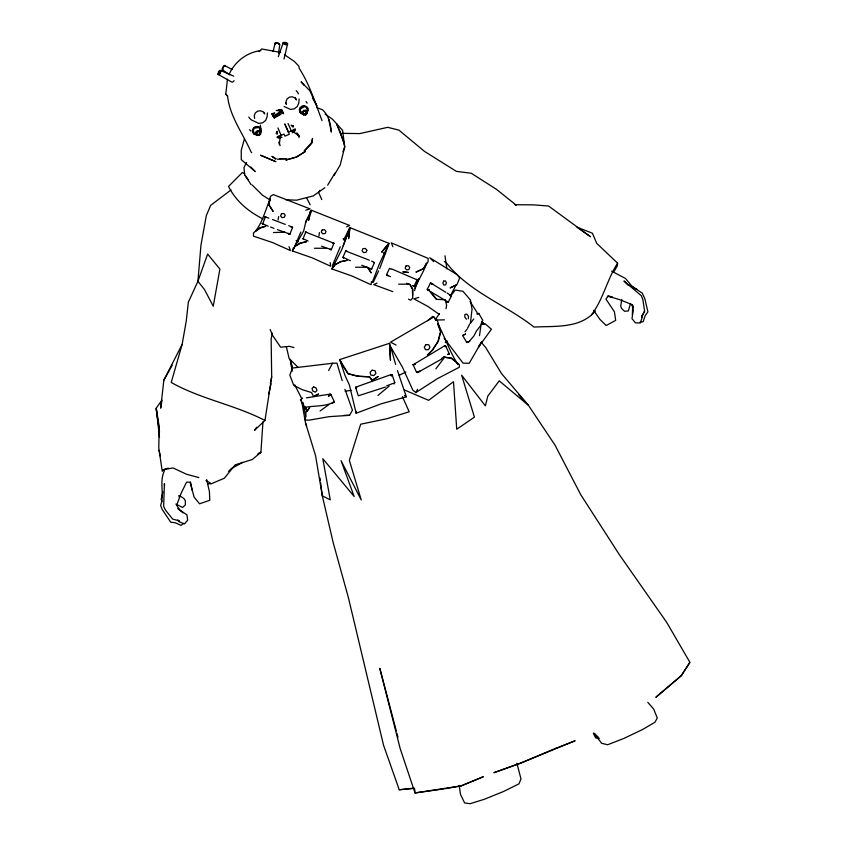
<?xml version="1.0" encoding="UTF-8"?>
<svg xmlns="http://www.w3.org/2000/svg" width="846" height="846" viewBox="0 0 846 846"><rect width="100%" height="100%" fill="white"/><g stroke="black" fill="none" stroke-linecap="round" stroke-linejoin="round"><path stroke-width="1.27" d="M229.826 74.85L222.53 69.922L222.551 67.966L224.581 65.47L224.581 66.432L224.581 65.47L232.248 69.605M224.581 65.47L222.551 67.966L222.53 69.922M280.692 114.4L275.563 114.485L275.986 115.31L274.125 116.547L273.385 116.494L271.915 113.808L274.633 112.909L272.666 114.612L274.263 117.954L280.692 114.4L280.195 113.311L279.793 112.465L273.702 115.754L272.666 114.612L274.263 117.954L275.986 115.31L282.776 112.18L281.602 109.642L276.282 110.519L282.226 111.048M397.461 370.569L406.313 396.827L381.112 403.838L356.155 413.239L356.251 411.304M255.873 134.186L255.968 132.283L257.321 130.834L259.288 130.823L260.737 132.039L260.642 133.932L259.288 135.392L257.321 135.402L255.873 134.186L257.66 131.638L258.95 131.627L260.642 133.932L259.828 133.647L257.321 135.402L255.968 132.283L257.66 131.638L257.321 130.834L258.95 131.627L259.288 130.823L259.881 132.41L259.288 135.392L256.719 133.805M302.276 113.724L302.371 111.831L303.725 110.382L305.692 110.371L307.14 111.587L307.045 113.48L305.692 114.929L303.725 114.94L302.276 113.724L303.122 113.353L303.725 110.382L304.063 111.175L303.185 112.127L302.371 111.831L303.725 114.94L304.063 114.147L307.045 113.48L305.692 110.371L304.063 111.175L306.284 111.958L305.692 114.929L303.122 113.353M468.314 318.805L468.462 316.203L466.759 314.056L464.93 314.5L464.782 317.091L466.484 319.238M262.979 421.668L260.906 452.324L252.245 459.537L235.167 464.845L224.37 478.202L211.109 483.849L207.704 483.711M341.847 133.34L359.719 133.594L387.722 127.323L398.963 130.147L424.491 151.392L456.406 171.389L471.254 173.25L496.465 189.324L516.197 205.134L515.013 204.721L533.445 204.869L548.578 206.022L590.476 236.732L576.909 227.119L592.39 233.21L596.726 243.373L617.591 263.18L617.379 265.676L614.175 271.28M267.431 112.888L267.072 116.875L265.644 120.418L262.63 122.807L258.834 123.421L251.431 119.942A10.099 9.877 -28 0 1 248.798 117.086M299.146 98.908L298.786 102.895L297.358 106.437L294.345 108.827L290.548 109.441L284.108 106.49M371.426 281.602L371.13 284.753L352.052 276.039L331.865 268.933L341.858 249.433L349.916 227.616L388.959 243.352L379.167 264.46L372.356 282.204M227.489 79.112L225.776 94.255L227.595 96.074M231 189.948L210.643 205.388L206.297 215.73L200.946 245.277L197.922 281.284L204.468 289.522L213.245 306.241L219.897 269.091L207.64 254.054L197.922 281.284L188.33 302.234L186.3 320.793L182.112 344.481L163.86 380.129L160.677 408.163L161.998 400.169L156.045 408.301L159.503 432.063M318.984 235.992L319.365 232.576M349.916 227.616L348.626 238.593L349.916 227.616L343.201 245.795M278.556 53.372L279.751 44.701L278.376 43.358L275.119 43.188L273.099 51.595M479.502 335.619L481.163 323.807L485.128 323.764L491.431 329.253L478.413 347.188L481.564 341.911L469.192 363.315L463.026 363.156L444.139 338.157M256.708 427.23L254.53 430.35L264.967 420.483L271.693 376.861L271.132 338.929L272.359 333.176M446.032 308.758L446.614 305.068L445.165 299.717L436.695 299.368L430.995 292.293M621.768 299.442L620.721 306.009L621.556 308.473L624.591 311.286L628.345 310.958L630.471 303.661M278.112 219.981L278.683 216.534M470.387 323.309L472.036 309.171L470.45 300.023L462.974 291.278L455.127 290.062L451.849 294.535M234.131 80.719L232.724 82.083L231.593 81.977L218.247 74.448L218.998 71.72L219.865 70.44L220.7 70.525L233.729 76.151M220.7 70.525L219.77 70.969L220.764 71.847L219.082 74.533L218.575 73.94L220.129 73.517L220.7 70.525L220.129 73.517L219.082 74.533L218.247 74.448L218.828 71.455L219.865 70.44L218.194 73.126L218.247 74.448M270.371 383.259L271.693 376.861M280.1 137.517L279.339 144.698M268.732 393.876L271.048 383.788M284.013 59.093L287.598 43.876L286.625 42.956L284.954 42.3L283.082 43.03L278.323 56.703M311.476 142.868L312.512 138.427L312.005 143.101L311.476 142.868L304.158 151.022L311.042 144.317M627.88 285.007L623.967 280.957L641.395 295.814L642.865 299.674L644.61 311.095L641.649 316.954L642.008 315.431L642.082 317.747L640.327 322.992L635.431 322.823L631.983 318.688L633.22 310.44L632.015 304.581L619.811 299.717L608.263 296.227L605.884 298.998L614.418 311.772L615.666 320.37L606.159 325.52L600.004 319.492L593.617 310.355M162.908 491.917L161.152 499.309L162.009 501.667M164.558 470.439C158.879 481.797 164.748 493.768 160.655 505.432L162.115 509.324L170.712 522.172L175.45 522.807L181.139 525.387L183.508 523.42M224.581 66.432L223.566 66.358L222.17 69.404L222.794 69.34M617.591 263.18C607.142 279.413 603.335 299.05 591.597 314.723M244.42 138.945L241.237 150.281L241.269 159.63L255.175 171.548L250.881 167.011M182.112 344.481L171.22 382.455C200.872 399.175 234.934 404.853 264.967 420.483M330.173 262.598L330.723 266.247L312.121 257.808L292.388 250.966L293.255 248.005M278.175 136.322L277.71 137.792L281.887 137.359L279.74 136.079L278.175 136.322L278.884 137.983L279.74 136.079L280.428 137.792M373.721 262.397L374.429 262.588L371.584 261.097M426.479 263.201C423.73 272.888 417.067 280.756 414.572 290.601M388.716 244.536L379.695 268.563M345.358 239.82L348.859 230.218M327.645 185.168L334.963 173.092M342.947 151.73L344.724 146.982L342.598 130.39L332.267 119L325.076 114.083M263.138 222.593L265.358 217.158L264.661 216.809L268.869 218.141M292.039 226.961L291.056 226.865L292.589 227.532L289.892 234.078L277.456 229.668M303.524 237.557L305.787 232.121L333.948 243.257L331.304 249.676L321.48 246.175M332.467 265.454L340.24 246.831M414.815 288.116L418.918 278.461M273.702 115.754L273.385 116.494L273.152 115.796M305.353 111.164L305.692 110.371M293.699 248.745L300.816 232.111M257.321 135.402L257.66 134.599M260.293 133.139L261.181 131.077L260.367 125.155M374.429 262.588L371.606 269.049L361.771 265.274M373.202 282.405L378.617 270.868M414.117 286.107L412.816 285.694L414.117 286.107L417.099 279.783L416.528 279.444L417.099 279.783M343.656 239.978L349.345 228.557M305.438 222.752L310.154 213.414M644.61 311.095L641.649 316.954M467.605 328.153L469.583 324.304M432.644 284.002L430.424 283.156L432.644 284.002L430.424 283.156L427.293 289.247L427.685 289.914L448.264 302.149L451.447 295.984L447.217 293.033M389.53 344.893L402.347 366.995L412.848 390.165L415.883 392.544L417.586 389.255M450.96 294.778L456.131 284.838L450.104 287.947L456.903 284.806L459.685 277.911L457.062 274.643L429.757 257.766L433.67 261.668M246.588 162.485L243.986 167.455L244.695 174.741L251.061 184.618M292.388 250.966L303.629 231.074L305.977 221.271L311.54 210.294L349.652 225.491L346.522 226.876M394.003 383.703L394.691 382.455L394.003 383.703L394.691 382.455L392.079 374.63L391.053 374.577L355.542 387.225L355.637 387.902L356.769 387.743L355.542 387.225L358.313 395.812L385.395 387.056M328.639 370.453L332.584 363.251L336.941 363.124L342.186 380.605M426.395 263.296L423.349 268.742L415.904 272.126L423.539 268.7L428.118 261.636L428.129 258.379L391.317 242.865L392.882 246.704M163.86 380.129L172.224 365.239M305.099 406.767L307.035 411.452L309.699 407.55L305.956 412.266L305.29 420.081L309.15 420.155L329.147 416.655L349.557 415.344L352.454 410.194L344.946 389.297M334.075 175.471L340.187 165.012L344.724 146.982L343.159 139.537M391.37 375.804L392.079 374.63L391.37 375.804L391.053 374.577M229.118 74.374C234.744 61.663 246.926 52.293 260.769 50.591M168.259 468.113L163.246 469.742L162.263 471.285L158.762 447.915L159.207 426.892L156.32 408.639L159.471 437.213M689.606 662.661L681.305 675.668L656.147 697.083M435.891 319.016L439.317 313.665M274.125 116.547L275.563 114.485M287.598 43.876L285.715 44.595L283.082 43.03L286.625 42.956L283.537 42.374L284.055 43.95L285.715 44.595L287.598 43.876L286.286 43.083L287.143 44.531L285.715 44.595M328.512 396.14L330.797 394.405L328.512 396.14L329.908 394.162L330.797 394.405L334.318 401.66C325.943 407.032 314.099 405.34 304.475 407.497L300.457 399.841L302.572 398.096M320.01 190.297L318.53 192.306L321.776 199.603M435.87 368.835L444.446 357.52M480.623 325.625L476.414 331.029L473.929 335.904L468.769 341.974L466.812 342.503L462.646 335.524L465.512 334.075L462.646 335.524M386.982 245.414L381.662 252.224L388.959 243.352M465.025 331.78L467.119 329.115M280.195 113.311L277.721 113.279L278.123 114.168L276.367 116.399L275.986 115.31M470.281 323.415L473.771 318.974M595.288 311C580.441 328.83 554.733 325.911 534.016 327.074C505.538 304.623 469.149 292.071 446.371 262.863L444.319 261.551M449.3 353.977L447.745 354.527L449.3 353.977L445.842 346.236L443.981 346.215L413.123 364.732L416.57 372.356L417.543 372.61L441.718 359M428.118 354.77L432.602 349.895L438.323 341.097L440.808 331.695L437.509 320.951L433.808 316.975L390.556 342.154L396.065 345.052M301.303 108.277L303.46 107.326M443.981 346.215L445.842 346.236M228.589 471.359L231.191 468.705L242.622 462.402M346.828 251.04L345.654 250.976L369.321 260.198M259.119 51.469L261.657 48.962L280.65 52.431M282.342 112.655L281.781 110.572L283.558 113.798L282.342 112.655L279.793 112.465L282.289 111.492L281.602 109.642L279.191 110.879L278.842 109.843M427.431 354.876L432.602 349.895L432.169 350.508L437.89 341.71L440.555 331.6L437.636 323.849M445.313 342.63L447.196 340.97M427.769 320.655L432.729 316.372M293.573 131.997L295.36 130.009L294.027 129.332L292.822 130.316L292.272 132.78L293.573 131.997L292.822 130.316L294.736 130.993L294.027 129.332M655.862 697.22L681.305 675.668L689.955 662.439L666.648 622.286L619.536 554.934L580.874 494.91L555.039 445.176L528.401 405.287L501.551 373.594L485.667 347.484L481.554 342.63M377.94 395.463L389.107 386.093M259.838 129.396L259.521 127.26L258.041 127.883L257.427 126.519L255.164 126.911L253.345 128.317L252.457 130.379L252.743 132.526L254.117 134.197L256.211 134.937L255.598 133.573L254.117 134.197L253.8 132.061L252.457 130.379L253.916 129.702L253.345 128.317L257.427 126.519L259.521 127.26L260.896 128.93L259.838 129.396L261.181 131.077M302.519 112.888L301.039 113.512L300.721 111.376L299.389 109.694L300.848 109.018L300.267 107.632L304.349 105.835L304.972 107.199L306.453 106.575L306.76 108.711L308.103 110.392L306.643 111.069L307.214 112.455L308.103 110.392L307.828 108.246L306.453 106.575L304.349 105.835L302.085 106.226L300.267 107.632L299.389 109.694L299.664 111.841L301.039 113.512L303.143 114.252M320.074 410.987L328.798 404.674M324.832 187.727L313.263 195.923L296.639 200.195L285.673 199.73M415.883 392.544L437.308 378.701L459.378 367.227L459.378 364.774L451.637 358.154L443.864 357.149L451.055 358.186L456.84 362.553L457.855 364.425M441.654 358.397L444.7 356.462M279.085 44.024L279.666 44.055L279.148 44.5L278.376 43.358L275.119 43.188L275.204 43.823M257.48 454.217L260.906 452.324L258.569 453.403M419.912 371.003L416.57 372.356L418.675 372.24M399.259 375.264L405.869 371.986M314.881 395.748L318.582 394.003L313.676 396.594L311.54 392.544L302.318 389.71L293.816 385.48L289.861 375.127L292.409 368.042L332.584 363.251M376.999 283.103L373.731 284.616L392.787 291.616M275.722 43.379L278.376 43.358M288.359 132.166L291.31 130.834M276.854 137.189L278.524 136.449M252.743 132.526L253.8 132.061M299.664 111.841L300.721 111.376M306.76 108.711L307.828 108.246M259.881 132.41L260.737 132.039M306.284 111.958L307.14 111.587M293.763 129.724L295.444 128.994M280.999 135.381L283.97 134.102L284.922 136.153L289.332 134.207L284.774 123.918L288.465 132.24M483.129 776.776L461.197 785.871L415.016 792.945L400.158 748.53L379.812 668.34L396.288 730.87M483.108 776.829L461.197 785.871L444.911 788.758M469.731 341.298L466.812 342.503L467.426 342.27M386.559 385.913L392.703 383.534M265.115 226.527L260.462 228.05L255.513 231.18L253.44 232.957L253.514 236.182L272.571 242.559L290.474 250.575L289.036 246.694M389.572 343.296L390.461 360.079L389.572 343.296L339.701 359.603L345.031 375.497L349.377 384.972L356.155 413.239M305.829 210.157L310.122 208.92L273.374 194.612L270.477 196.304L268.457 204.161L273.152 211.437L268.774 204.489L270.371 198.747C265.38 209.66 263.032 221.377 255.513 231.18L260.018 227.648L265.877 226.104M418.791 297.443L413.821 298.818L428.044 306.516L439.254 314.363M306.559 241.67L300.298 243.331L295.095 246.249L300.161 242.982L306.368 241.681M332.806 242.813L333.948 243.257L332.806 242.813L333.366 242.675M329.908 394.162L306.347 397.853M163.246 469.742L173.049 467.944L186.564 474.268L198.884 477.578M478.91 313.655L476.795 313.961L478.677 313.327L482.886 320.412M443.611 788.937L415.016 792.945L414.72 789.434M640.126 322.136L643.161 321.713L645.149 315.748L647.909 311.804L644.874 298.86L642.251 293.128L631.909 286.339L633.4 287.904L625.427 278.44L611.616 271.122M345.083 391.19L351.344 390.344M301.705 401.416L305.512 422.894L315.558 455.634L322.315 495.841L333.197 542.667L348.341 597.424L383.566 745.305L399.249 789.762L413.683 788.261M399.249 789.762L414.614 788.261M306.03 232.396L305.3 232.09L306.791 232.322M277.245 159.217L286.752 158.699L279.455 158.625M262.694 223.682L261.953 223.45L268.224 226.168M273.501 232.534L284.848 232.195M435.637 320.01L444.467 319.862M255.778 127.788L257.057 127.778M398.688 284.214L409.781 284.14M314.405 248.269L326.027 248.248M344.1 415.344L349.557 415.344M355.563 267.23L367.301 267.262M403.352 271.926L408.481 272.486L402.791 271.841M303.714 239.291L302.646 238.593L308.071 240.994M481.131 324.081L483.658 324.409L481.903 321.226M607.312 296.163L612.123 296.798L608.263 296.227M265.274 217.041L266.437 217.211M450.188 295.624L451.352 295.804L449.85 295.032L451.447 295.984M427.685 289.914L429.366 290.199L427.293 289.247L429.366 290.199M446.445 301.673L448.264 302.149M283.082 43.03L284.393 43.823M447.026 301.736L448.169 301.98M598.82 737.765L594.442 733.799L598.831 738.653L595.605 737.828L593.321 733.207M293.943 347.579L289.353 346.331L280.618 347.209L272.613 335.439L270.138 329.475M275.955 161.702L260.515 155.23L274.77 161.205M330.13 249.295L331.304 249.676L330.13 249.295L330.532 249.655M387.933 275.532L386.569 274.633L387.933 275.532L386.569 274.633L389.488 268.383L391.032 269.165M175.82 504.079L182.577 507.463L185.348 504.925L185.38 500.747L183.952 498.548L179.373 495.481M383.164 252.764L385.617 253.578M306.231 113.195L307.045 113.48M255.968 132.283L256.782 132.579M316.605 107.579L322.368 109.673C328.756 115.215 330.649 124.002 331.368 132.071L328.734 119.339M343.116 238.815L345.517 239.693M285.324 224.401L272.518 219.526M270.583 227.066L273.977 228.346M288.676 225.681L290.918 226.538M288.338 233.475L289.892 234.078L288.338 233.475L289.142 234.088M406.651 283.262L408.703 284.076M281.93 111.841L282.776 112.18L282.289 111.492M346.511 251.357L345.686 250.924L342.958 257.258L350.403 260.716M387.172 275.278L390.492 276.663M391.677 268.933L416.623 279.635M404.346 389.943L428.636 400.327L453.498 381.715L456.734 429.239L474.426 417.152L461.641 375.201L485.371 405.858L487.782 396.14L499.246 380.869L528.401 405.287L518.598 394.648M291.056 226.865L292.589 227.532M244.663 173.631L242.337 172.563L228.526 186.427C235.897 201.189 248.587 211.68 263.085 218.966M408.502 299.146L410.744 300.224L412.668 298.014L412.89 289.385L410.268 284.912M300.457 399.841L300.975 400.095L301.726 398.582L294.662 384.793M296.089 240.476L298.384 241.723M343.592 257.808L342.958 257.258L343.603 257.924M629.382 285.176L637.101 289.501M206.001 480.528L210.559 483.14M431.259 283.294L445.747 292.272M293.319 131.69L299.04 136.016L297.718 133.848M269.916 199.899L262.503 195.204L252.14 184.967M262.44 223.682L263.307 224.317M404.462 395.41L406.313 396.827M284.848 54.948L294.471 61.536L298.945 66.274L299.146 68.262C309.562 84.209 315.241 102.905 322.019 120.629M177.734 508.467L182.99 512.824M297.792 367.037L289.173 358.662L286.392 346.881M481.797 321.67L484.536 324.367M225.776 94.255L227.553 96.01C229.721 116.378 242.918 133.573 251.051 151.91L251.685 152.682M275.119 43.188L275.785 43.855M593.839 733.154L598.831 738.653M304.274 85.467L301.091 81.787L309.763 90.659L316.89 105.909L312.565 98.147M647.814 702.328L653.778 709.223L657.279 718.021L654.963 722.209L642.611 729.495L624.041 738.357L607.692 744.744L601.643 743.327L594.442 733.799M430.202 291.933L436.039 299.029M481.575 321.681L483.658 324.409M245.097 175.471L248.227 179.69M444.933 346.109L445.377 346.723M448.369 353.787L448.845 354.463M469.985 301.43L477.218 312.724M433.808 316.975L435.753 320.317M437.71 323.648C444.954 336.729 449.332 351.101 457.559 363.801M295.159 97.459L296.47 99.934L294.715 97.755L292.082 96.772L289.269 97.216L287.037 98.993L285.98 101.615L286.382 104.375L285.504 102.726M263.878 112.264L264.756 113.914L263 111.735L260.367 110.752L257.554 111.196L255.323 112.973L254.265 115.595L254.667 118.355M631.814 304.528L633.4 307.669L632.692 305.596L632.353 314.733M410.173 284.901L412.436 289.343L412.615 295.487M306.559 197.657L310.165 204.859M278.123 114.168L278.588 115.088M296.925 132.79L299.093 137.232L298.469 135.265M271.915 113.808L272.645 115.299M288.01 123.516L291.458 131.056M402.432 396.647L409.178 411.78L387.225 418.643L360.66 424.227L349.356 460.351L361.242 499.965L341.054 460.658L354.167 496.496L322.802 458.68L330.257 499.859L322.315 495.841L320.623 483.055M277.932 127.958L281.221 135.582M302.085 106.226L302.519 107.209M255.164 126.911L255.598 127.894M278.736 142.16L280.174 145.565M178.813 495.745L179.511 497.49M305.702 407.73L307.035 411.452M206.625 479.545L209.438 491.663L209.755 500.272L199.571 503.804L194.083 497.067L190.16 482.252L186.585 482.125L181.245 493.038L176.603 505.337L180.082 510.201L186.945 514.876L187.664 520.216L184.481 523.938L179.267 521.771L177.639 520.142L179.193 520.819L172.7 519.127L165.488 510.106L163.648 506.426L164.42 483.542L164.536 485.794M305.512 422.894L306.59 426.373M390.789 347.315L395.642 364.478M516.885 763.229L520.977 778.891L518.958 783.861L503.486 791.507L484.272 799.301L470.112 803.7L464.623 802.949L460.52 794.415L459.177 785.416M396.954 733.429L397.969 737.257M303.122 402.654L305.829 416.518M159.006 450.389L160.402 456.237M292.24 367.883L290.326 359.37M290.368 359.497L292.346 368.2M446.91 268.891L444.964 255.799M190.498 482.061L192.116 490.268M290.241 359.592L292.187 371.183M319.947 477.937L320.285 480.496M296.185 90.67A10.099 9.877 -28 0 1 298.416 93.843M306.009 101.583A6.038 5.647 -26.1 0 1 307.119 103.212M250.998 131.045A6.038 5.647 -26.1 0 1 249.602 129.628M293.255 125.906L293.107 127.186L291.087 125.187L293.255 125.906M309.911 212.187L308.579 220.298L311.54 210.294L309.911 212.187M275.796 158.593L275.595 159.154L271.904 156.33L275.796 158.593M443.642 281.115L442.86 283.177L443.854 285.07L445.631 284.891L446.413 282.828L445.419 280.935L443.642 281.115M406.006 265.919L405.149 268.013L406.588 269.853L408.882 269.588L409.75 267.495L408.311 265.655L406.006 265.919M366.868 250.257L365.98 252.341L363.558 252.584L362.025 250.744L362.902 248.671L365.324 248.428L366.868 250.257M277.118 131.342L276.156 133.435L277.234 134.176L277.118 131.342M322.189 229.953L321.247 231.994L322.707 233.792L325.118 233.538L326.048 231.487L324.589 229.7L322.189 229.953M281.517 213.774L280.544 215.857L281.919 217.634L284.267 217.316L285.25 215.233L283.875 213.456L281.517 213.774M370.918 268.806L371.658 268.943L370.918 268.806M425.824 344.692L424.28 347.23L425.57 349.736L428.414 349.715L429.958 347.188L428.668 344.671L425.824 344.692M333.62 266.479L331.865 268.933L335.196 264.587L340.727 261.594L347.177 260.304L340.568 261.763L335.196 264.587L333.62 266.479M372.113 370.21L370.019 372.377L370.865 375.053L373.826 375.571L375.931 373.403L375.074 370.728L372.113 370.21M313.623 386.897L312.015 388.451L312.872 391.064L315.336 392.121L316.943 390.566L316.087 387.965L313.623 386.897M305.459 151.434L296.417 157.049L286.043 159.989L296.417 157.049L305.459 151.434M333.768 402.03L332.066 403.447L334.318 401.66L333.768 402.03M377.982 376.597L372.166 380.563L369.427 376.893L358.239 376.269L369.501 376.766L372.177 380.224L377.982 376.597M555.505 748.414L520.872 763.029L494.075 772.641L520.872 763.029L575.143 740.758L555.505 748.414M415.259 364.351L413.123 364.732L415.259 364.351M358.366 376.364L348.192 373.805L341.985 364.626L339.701 359.603L347.992 373.594L358.366 376.364M371.087 272.761L368.095 268.076L371.087 272.761M339.796 131.215L336.708 124.024L343.878 142.466L339.796 131.215"/></g></svg>
